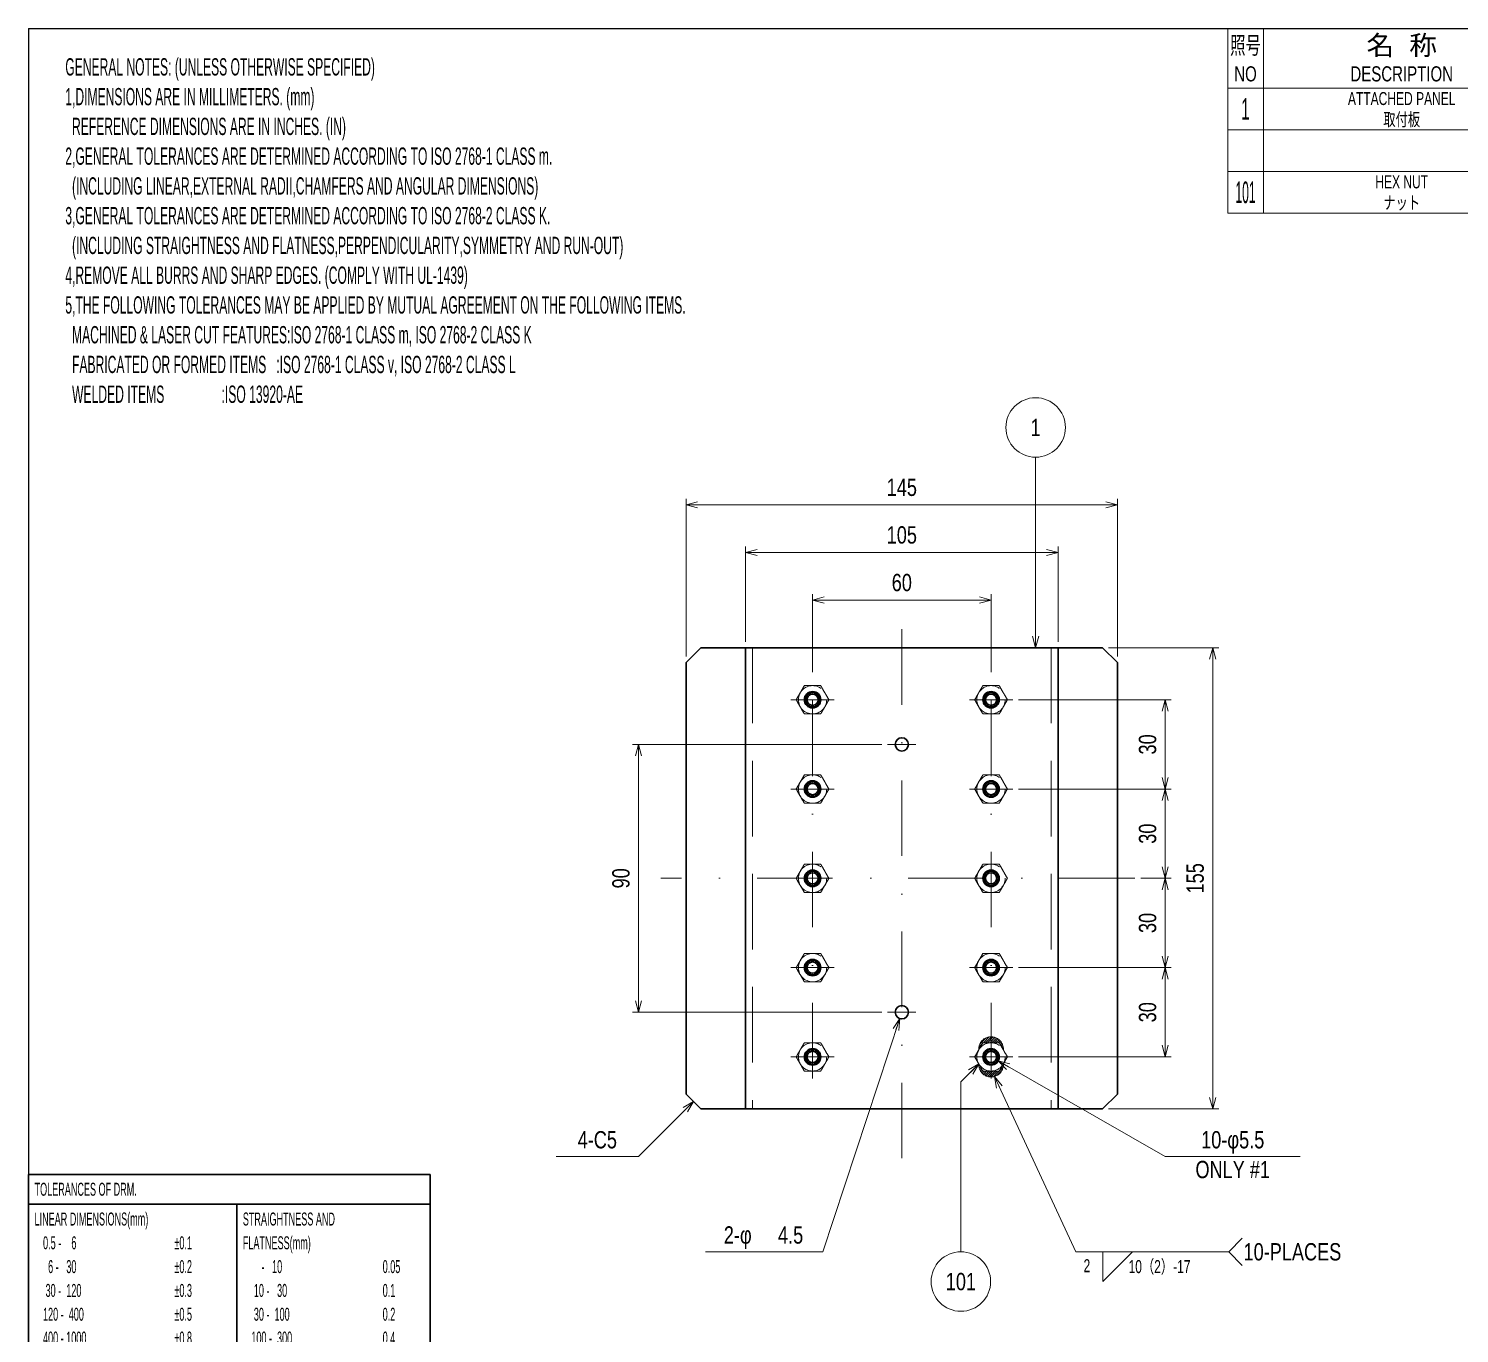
# Model space of a CAD drawing. Header units: millimetres. Extents: x 7 to 413, y -84 to 287.
# Drawn here: x 33 to 273.4, y 67.5 to 286.8 of the extents above; entities that cross this region are included whole.
import ezdxf
from ezdxf.enums import TextEntityAlignment as Align

# ---------------------------------------------------------------- set-up
doc = ezdxf.new("R2010")
doc.units = ezdxf.units.MM
for name, pattern in [('DASHDOT', [25.3, 12.7, -6.3, 0, -6.3]), ('DASHED', [19, 12.7, -6.3]), ('DIVIDE', [31.6, 12.7, -6.3, 0, -6.3, 0, -6.3])]:
    doc.linetypes.add(name, pattern=pattern)
for name, color, linetype in [('GR1_02', 7, 'Continuous'), ('GR1_03', 7, 'Continuous'), ('GR1_04', 7, 'Continuous'), ('GR1_15', 7, 'Continuous'), ('GR1_16', 7, 'Continuous'), ('図面枠D8M', 7, 'Continuous'), ('表題、部品表', 7, 'Continuous'), ('表題、部品表_02', 7, 'Continuous'), ('表題、部品表_03', 7, 'Continuous')]:
    doc.layers.add(name, color=color, linetype=linetype)
doc.styles.add('HG丸ｺﾞｼｯｸM-PRO', font='')
doc.styles.get('HG丸ｺﾞｼｯｸM-PRO').set_extended_font_data('HG丸ｺﾞｼｯｸM-PRO')
pattern_1 = [(45, (0, 0), (-0.1767767, 0.1767767), [])]

# ---------------------------------------------------------------- blocks, each defined once
blk = doc.blocks.new('BLKF023')
at = {"layer": '図面枠D8M', "color": 2, "linetype": 'Continuous', "lineweight": 25}
for q in [(413, 286.75), (33, 10.25)]:
    blk.add_line((33, 286.75), q, dxfattribs=at)
blk = doc.blocks.new('FXTIP_ARROW_S')
at = {"color": 0, "linetype": 'Continuous', "lineweight": -2}
for q in [(-1, 0), (-0.97, 0.26), (-0.97, -0.26)]:
    blk.add_line((0, 0), q, dxfattribs=at)
blk = doc.blocks.new('FXTIP_ARROW_E')
at = {"color": 0, "linetype": 'Continuous', "lineweight": -2}
for q in [(-1, 0), (-0.97, 0.26), (-0.97, -0.26)]:
    blk.add_line((0, 0), q, dxfattribs=at)
blk = doc.blocks.new('BLKF026')
at = {"layer": 'GR1_04', "color": 4, "linetype": 'DASHED', "lineweight": 13}
blk.add_circle((164.74, 113.99), 2.38, dxfattribs=at)
at = {"layer": 'GR1_04', "color": 3, "linetype": 'Continuous', "lineweight": 35}
for radius in [1.21, 0.949]:
    blk.add_circle((164.74, 113.99), radius, dxfattribs=at)
at = {"layer": 'GR1_04', "color": 4, "linetype": 'DASHED', "lineweight": 13}
for points, knots in [([(162.67, 115.18), (162.69, 115.21), (162.81, 115.42), (163.05, 115.82), (163.26, 116.19), (163.36, 116.37)], [0, 0, 0, 0, 0.070059, 0.530769, 1, 1, 1, 1]), ([(163.36, 116.37), (163.58, 116.37), (164.04, 116.37), (164.5, 116.37), (164.74, 116.37)], [0, 0, 0, 0, 0.495457, 1, 1, 1, 1]), ([(164.74, 116.37), (164.77, 116.37), (165.02, 116.37), (165.48, 116.37), (165.9, 116.37), (166.11, 116.37)], [0, 0, 0, 0, 0.070058, 0.530769, 1, 1, 1, 1]), ([(166.11, 116.37), (166.17, 116.27), (166.39, 115.88), (166.63, 115.48), (166.8, 115.18)], [0, 0, 0, 0, 0.257551, 1, 1, 1, 1]), ([(161.99, 113.99), (162.1, 114.18), (162.32, 114.57), (162.56, 114.98), (162.67, 115.18)], [0, 0, 0, 0, 0.495457, 1, 1, 1, 1]), ([(161.99, 113.99), (162.04, 113.89), (162.27, 113.5), (162.5, 113.1), (162.67, 112.8)], [0, 0, 0, 0, 0.25755, 1, 1, 1, 1]), ([(166.8, 115.18), (166.86, 115.07), (167.09, 114.67), (167.32, 114.28), (167.49, 113.99)], [0, 0, 0, 0, 0.268633, 1, 1, 1, 1]), ([(167.49, 113.99), (167.37, 113.8), (167.15, 113.41), (166.92, 113), (166.8, 112.8)], [0, 0, 0, 0, 0.495459, 1, 1, 1, 1]), ([(162.67, 112.8), (162.74, 112.69), (162.97, 112.29), (163.2, 111.89), (163.36, 111.61)], [0, 0, 0, 0, 0.268634, 1, 1, 1, 1]), ([(164.74, 111.61), (164.7, 111.61), (164.46, 111.61), (163.99, 111.61), (163.57, 111.61), (163.36, 111.61)], [0, 0, 0, 0, 0.0700611, 0.5307687, 1, 1, 1, 1]), ([(166.11, 111.61), (165.89, 111.61), (165.44, 111.61), (164.97, 111.61), (164.74, 111.61)], [0, 0, 0, 0, 0.4954592, 1, 1, 1, 1]), ([(166.8, 112.8), (166.78, 112.77), (166.66, 112.56), (166.43, 112.15), (166.22, 111.79), (166.11, 111.61)], [0, 0, 0, 0, 0.070061, 0.530769, 1, 1, 1, 1])]:
    blk.add_open_spline(points, degree=3, knots=knots, dxfattribs=at)
blk = doc.blocks.new('BLKF028')
at = {"layer": 'GR1_02', "color": 3, "linetype": 'Continuous', "lineweight": 35}
for p, q in [((143.49, 180.24), (145.99, 182.74)), ((145.99, 182.74), (213.49, 182.74)), ((153.49, 182.74), (153.49, 105.24)), ((205.99, 182.74), (205.99, 105.24)), ((213.49, 182.74), (215.99, 180.24)), ((143.49, 180.24), (143.49, 107.74)), ((215.99, 180.24), (215.99, 107.74)), ((145.99, 105.24), (143.49, 107.74)), ((213.49, 105.24), (215.99, 107.74)), ((145.99, 105.24), (213.49, 105.24))]:
    blk.add_line(p, q, dxfattribs=at)
at = {"layer": 'GR1_02', "color": 4, "linetype": 'DASHED', "lineweight": 13}
for p, q in [((154.64, 182.74), (154.64, 105.24)), ((204.84, 182.74), (204.84, 105.24))]:
    blk.add_line(p, q, dxfattribs=at)
blk = doc.blocks.new('BLKF027')
at = {"layer": 'GR1_02', "color": 3, "linetype": 'Continuous', "lineweight": 35}
for centre, radius in [((164.74, 173.99), 1.38), ((194.74, 173.99), 1.38), ((179.74, 166.49), 1.12), ((164.74, 158.99), 1.38), ((194.74, 158.99), 1.38), ((164.74, 143.99), 1.38), ((194.74, 143.99), 1.38), ((164.74, 128.99), 1.38), ((194.74, 128.99), 1.38), ((179.74, 121.49), 1.12), ((164.74, 113.99), 1.38), ((194.74, 113.99), 1.38)]:
    blk.add_circle(centre, radius, dxfattribs=at)
blk.add_blockref('BLKF028', (0, 0), dxfattribs=at)
blk = doc.blocks.new('BLKF029')
at = {"layer": 'GR1_04', "color": 4, "linetype": 'DASHED', "lineweight": 13}
blk.add_circle((164.74, 128.99), 2.38, dxfattribs=at)
at = {"layer": 'GR1_04', "color": 3, "linetype": 'Continuous', "lineweight": 35}
for radius in [1.21, 0.949]:
    blk.add_circle((164.74, 128.99), radius, dxfattribs=at)
at = {"layer": 'GR1_04', "color": 4, "linetype": 'DASHED', "lineweight": 13}
for points, knots in [([(161.99, 128.99), (162.1, 129.18), (162.32, 129.57), (162.56, 129.98), (162.67, 130.18)], [0, 0, 0, 0, 0.495457, 1, 1, 1, 1]), ([(162.67, 130.18), (162.69, 130.21), (162.81, 130.42), (163.05, 130.82), (163.26, 131.19), (163.36, 131.37)], [0, 0, 0, 0, 0.070059, 0.530769, 1, 1, 1, 1]), ([(163.36, 131.37), (163.58, 131.37), (164.04, 131.37), (164.5, 131.37), (164.74, 131.37)], [0, 0, 0, 0, 0.495457, 1, 1, 1, 1]), ([(164.74, 131.37), (164.77, 131.37), (165.02, 131.37), (165.48, 131.37), (165.9, 131.37), (166.11, 131.37)], [0, 0, 0, 0, 0.070058, 0.530769, 1, 1, 1, 1]), ([(166.11, 131.37), (166.17, 131.27), (166.39, 130.88), (166.63, 130.48), (166.8, 130.18)], [0, 0, 0, 0, 0.257551, 1, 1, 1, 1]), ([(166.8, 130.18), (166.86, 130.07), (167.09, 129.67), (167.32, 129.28), (167.49, 128.99)], [0, 0, 0, 0, 0.268633, 1, 1, 1, 1]), ([(161.99, 128.99), (162.04, 128.89), (162.27, 128.5), (162.5, 128.1), (162.67, 127.8)], [0, 0, 0, 0, 0.25755, 1, 1, 1, 1]), ([(162.67, 127.8), (162.74, 127.69), (162.97, 127.29), (163.2, 126.89), (163.36, 126.61)], [0, 0, 0, 0, 0.268634, 1, 1, 1, 1]), ([(166.8, 127.8), (166.78, 127.77), (166.66, 127.56), (166.43, 127.15), (166.22, 126.79), (166.11, 126.61)], [0, 0, 0, 0, 0.070061, 0.530769, 1, 1, 1, 1]), ([(167.49, 128.99), (167.37, 128.8), (167.15, 128.41), (166.92, 128), (166.8, 127.8)], [0, 0, 0, 0, 0.495459, 1, 1, 1, 1]), ([(164.74, 126.61), (164.7, 126.61), (164.46, 126.61), (163.99, 126.61), (163.57, 126.61), (163.36, 126.61)], [0, 0, 0, 0, 0.0700611, 0.5307687, 1, 1, 1, 1]), ([(166.11, 126.61), (165.89, 126.61), (165.44, 126.61), (164.97, 126.61), (164.74, 126.61)], [0, 0, 0, 0, 0.4954592, 1, 1, 1, 1])]:
    blk.add_open_spline(points, degree=3, knots=knots, dxfattribs=at)
blk = doc.blocks.new('BLKF030')
at = {"layer": 'GR1_04', "color": 4, "linetype": 'DASHED', "lineweight": 13}
blk.add_circle((164.74, 143.99), 2.38, dxfattribs=at)
at = {"layer": 'GR1_04', "color": 3, "linetype": 'Continuous', "lineweight": 35}
for radius in [1.21, 0.949]:
    blk.add_circle((164.74, 143.99), radius, dxfattribs=at)
at = {"layer": 'GR1_04', "color": 4, "linetype": 'DASHED', "lineweight": 13}
for points, knots in [([(161.99, 143.99), (162.1, 144.18), (162.32, 144.57), (162.56, 144.98), (162.67, 145.18)], [0, 0, 0, 0, 0.495457, 1, 1, 1, 1]), ([(162.67, 145.18), (162.69, 145.21), (162.81, 145.42), (163.05, 145.82), (163.26, 146.19), (163.36, 146.37)], [0, 0, 0, 0, 0.070059, 0.530769, 1, 1, 1, 1]), ([(163.36, 146.37), (163.58, 146.37), (164.04, 146.37), (164.5, 146.37), (164.74, 146.37)], [0, 0, 0, 0, 0.495457, 1, 1, 1, 1]), ([(164.74, 146.37), (164.77, 146.37), (165.02, 146.37), (165.48, 146.37), (165.9, 146.37), (166.11, 146.37)], [0, 0, 0, 0, 0.070058, 0.530769, 1, 1, 1, 1]), ([(166.11, 146.37), (166.17, 146.27), (166.39, 145.88), (166.63, 145.48), (166.8, 145.18)], [0, 0, 0, 0, 0.257551, 1, 1, 1, 1]), ([(166.8, 145.18), (166.86, 145.07), (167.09, 144.67), (167.32, 144.28), (167.49, 143.99)], [0, 0, 0, 0, 0.268633, 1, 1, 1, 1]), ([(161.99, 143.99), (162.04, 143.89), (162.27, 143.5), (162.5, 143.1), (162.67, 142.8)], [0, 0, 0, 0, 0.25755, 1, 1, 1, 1]), ([(162.67, 142.8), (162.74, 142.69), (162.97, 142.29), (163.2, 141.89), (163.36, 141.61)], [0, 0, 0, 0, 0.268634, 1, 1, 1, 1]), ([(166.8, 142.8), (166.78, 142.77), (166.66, 142.56), (166.43, 142.15), (166.22, 141.79), (166.11, 141.61)], [0, 0, 0, 0, 0.070061, 0.530769, 1, 1, 1, 1]), ([(167.49, 143.99), (167.37, 143.8), (167.15, 143.41), (166.92, 143), (166.8, 142.8)], [0, 0, 0, 0, 0.495459, 1, 1, 1, 1]), ([(164.74, 141.61), (164.7, 141.61), (164.46, 141.61), (163.99, 141.61), (163.57, 141.61), (163.36, 141.61)], [0, 0, 0, 0, 0.0700611, 0.5307687, 1, 1, 1, 1]), ([(166.11, 141.61), (165.89, 141.61), (165.44, 141.61), (164.97, 141.61), (164.74, 141.61)], [0, 0, 0, 0, 0.4954592, 1, 1, 1, 1])]:
    blk.add_open_spline(points, degree=3, knots=knots, dxfattribs=at)
blk = doc.blocks.new('BLKF031')
at = {"layer": 'GR1_04', "color": 4, "linetype": 'DASHED', "lineweight": 13}
blk.add_circle((164.74, 158.99), 2.38, dxfattribs=at)
at = {"layer": 'GR1_04', "color": 3, "linetype": 'Continuous', "lineweight": 35}
for radius in [1.21, 0.949]:
    blk.add_circle((164.74, 158.99), radius, dxfattribs=at)
at = {"layer": 'GR1_04', "color": 4, "linetype": 'DASHED', "lineweight": 13}
for points, knots in [([(162.67, 160.18), (162.69, 160.21), (162.81, 160.42), (163.05, 160.82), (163.26, 161.19), (163.36, 161.37)], [0, 0, 0, 0, 0.070059, 0.530769, 1, 1, 1, 1]), ([(163.36, 161.37), (163.58, 161.37), (164.04, 161.37), (164.5, 161.37), (164.74, 161.37)], [0, 0, 0, 0, 0.495457, 1, 1, 1, 1]), ([(164.74, 161.37), (164.77, 161.37), (165.02, 161.37), (165.48, 161.37), (165.9, 161.37), (166.11, 161.37)], [0, 0, 0, 0, 0.070058, 0.530769, 1, 1, 1, 1]), ([(166.11, 161.37), (166.17, 161.27), (166.39, 160.88), (166.63, 160.48), (166.8, 160.18)], [0, 0, 0, 0, 0.257551, 1, 1, 1, 1]), ([(161.99, 158.99), (162.1, 159.18), (162.32, 159.57), (162.56, 159.98), (162.67, 160.18)], [0, 0, 0, 0, 0.495457, 1, 1, 1, 1]), ([(161.99, 158.99), (162.04, 158.89), (162.27, 158.5), (162.5, 158.1), (162.67, 157.8)], [0, 0, 0, 0, 0.25755, 1, 1, 1, 1]), ([(166.8, 160.18), (166.86, 160.07), (167.09, 159.67), (167.32, 159.28), (167.49, 158.99)], [0, 0, 0, 0, 0.268633, 1, 1, 1, 1]), ([(167.49, 158.99), (167.37, 158.8), (167.15, 158.41), (166.92, 158), (166.8, 157.8)], [0, 0, 0, 0, 0.495459, 1, 1, 1, 1]), ([(162.67, 157.8), (162.74, 157.69), (162.97, 157.29), (163.2, 156.89), (163.36, 156.61)], [0, 0, 0, 0, 0.268634, 1, 1, 1, 1]), ([(164.74, 156.61), (164.7, 156.61), (164.46, 156.61), (163.99, 156.61), (163.57, 156.61), (163.36, 156.61)], [0, 0, 0, 0, 0.0700611, 0.5307687, 1, 1, 1, 1]), ([(166.11, 156.61), (165.89, 156.61), (165.44, 156.61), (164.97, 156.61), (164.74, 156.61)], [0, 0, 0, 0, 0.4954592, 1, 1, 1, 1]), ([(166.8, 157.8), (166.78, 157.77), (166.66, 157.56), (166.43, 157.15), (166.22, 156.79), (166.11, 156.61)], [0, 0, 0, 0, 0.070061, 0.530769, 1, 1, 1, 1])]:
    blk.add_open_spline(points, degree=3, knots=knots, dxfattribs=at)
blk = doc.blocks.new('BLKF032')
at = {"layer": 'GR1_04', "color": 4, "linetype": 'DASHED', "lineweight": 13}
blk.add_circle((164.74, 173.99), 2.38, dxfattribs=at)
at = {"layer": 'GR1_04', "color": 3, "linetype": 'Continuous', "lineweight": 35}
for radius in [1.21, 0.949]:
    blk.add_circle((164.74, 173.99), radius, dxfattribs=at)
at = {"layer": 'GR1_04', "color": 4, "linetype": 'DASHED', "lineweight": 13}
for points, knots in [([(162.67, 175.18), (162.69, 175.21), (162.81, 175.42), (163.05, 175.82), (163.26, 176.19), (163.36, 176.37)], [0, 0, 0, 0, 0.070059, 0.530769, 1, 1, 1, 1]), ([(163.36, 176.37), (163.58, 176.37), (164.04, 176.37), (164.5, 176.37), (164.74, 176.37)], [0, 0, 0, 0, 0.495457, 1, 1, 1, 1]), ([(164.74, 176.37), (164.77, 176.37), (165.02, 176.37), (165.48, 176.37), (165.9, 176.37), (166.11, 176.37)], [0, 0, 0, 0, 0.070058, 0.530769, 1, 1, 1, 1]), ([(166.11, 176.37), (166.17, 176.27), (166.39, 175.88), (166.63, 175.48), (166.8, 175.18)], [0, 0, 0, 0, 0.257551, 1, 1, 1, 1]), ([(161.99, 173.99), (162.1, 174.18), (162.32, 174.57), (162.56, 174.98), (162.67, 175.18)], [0, 0, 0, 0, 0.495457, 1, 1, 1, 1]), ([(161.99, 173.99), (162.04, 173.89), (162.27, 173.5), (162.5, 173.1), (162.67, 172.8)], [0, 0, 0, 0, 0.25755, 1, 1, 1, 1]), ([(166.8, 175.18), (166.86, 175.07), (167.09, 174.67), (167.32, 174.28), (167.49, 173.99)], [0, 0, 0, 0, 0.268633, 1, 1, 1, 1]), ([(167.49, 173.99), (167.37, 173.8), (167.15, 173.41), (166.92, 173), (166.8, 172.8)], [0, 0, 0, 0, 0.495459, 1, 1, 1, 1]), ([(162.67, 172.8), (162.74, 172.69), (162.97, 172.29), (163.2, 171.89), (163.36, 171.61)], [0, 0, 0, 0, 0.268634, 1, 1, 1, 1]), ([(164.74, 171.61), (164.7, 171.61), (164.46, 171.61), (163.99, 171.61), (163.57, 171.61), (163.36, 171.61)], [0, 0, 0, 0, 0.0700611, 0.5307687, 1, 1, 1, 1]), ([(166.11, 171.61), (165.89, 171.61), (165.44, 171.61), (164.97, 171.61), (164.74, 171.61)], [0, 0, 0, 0, 0.4954592, 1, 1, 1, 1]), ([(166.8, 172.8), (166.78, 172.77), (166.66, 172.56), (166.43, 172.15), (166.22, 171.79), (166.11, 171.61)], [0, 0, 0, 0, 0.070061, 0.530769, 1, 1, 1, 1])]:
    blk.add_open_spline(points, degree=3, knots=knots, dxfattribs=at)
blk = doc.blocks.new('BLKF033')
at = {"layer": 'GR1_04', "color": 4, "linetype": 'DASHED', "lineweight": 13}
blk.add_circle((194.74, 113.99), 2.38, dxfattribs=at)
at = {"layer": 'GR1_04', "color": 3, "linetype": 'Continuous', "lineweight": 35}
for radius in [1.21, 0.949]:
    blk.add_circle((194.74, 113.99), radius, dxfattribs=at)
at = {"layer": 'GR1_04', "color": 4, "linetype": 'DASHED', "lineweight": 13}
for points, knots in [([(192.67, 115.18), (192.69, 115.21), (192.81, 115.42), (193.05, 115.82), (193.26, 116.19), (193.36, 116.37)], [0, 0, 0, 0, 0.070059, 0.530769, 1, 1, 1, 1]), ([(193.36, 116.37), (193.58, 116.37), (194.04, 116.37), (194.5, 116.37), (194.74, 116.37)], [0, 0, 0, 0, 0.495457, 1, 1, 1, 1]), ([(194.74, 116.37), (194.77, 116.37), (195.02, 116.37), (195.48, 116.37), (195.9, 116.37), (196.11, 116.37)], [0, 0, 0, 0, 0.070058, 0.530769, 1, 1, 1, 1]), ([(196.11, 116.37), (196.17, 116.27), (196.39, 115.88), (196.63, 115.48), (196.8, 115.18)], [0, 0, 0, 0, 0.257551, 1, 1, 1, 1]), ([(191.99, 113.99), (192.1, 114.18), (192.32, 114.57), (192.56, 114.98), (192.67, 115.18)], [0, 0, 0, 0, 0.495457, 1, 1, 1, 1]), ([(191.99, 113.99), (192.04, 113.89), (192.27, 113.5), (192.5, 113.1), (192.67, 112.8)], [0, 0, 0, 0, 0.25755, 1, 1, 1, 1]), ([(196.8, 115.18), (196.86, 115.07), (197.09, 114.67), (197.32, 114.28), (197.49, 113.99)], [0, 0, 0, 0, 0.268633, 1, 1, 1, 1]), ([(197.49, 113.99), (197.37, 113.8), (197.15, 113.41), (196.92, 113), (196.8, 112.8)], [0, 0, 0, 0, 0.495459, 1, 1, 1, 1]), ([(192.67, 112.8), (192.74, 112.69), (192.97, 112.29), (193.2, 111.89), (193.36, 111.61)], [0, 0, 0, 0, 0.268634, 1, 1, 1, 1]), ([(194.74, 111.61), (194.7, 111.61), (194.46, 111.61), (193.99, 111.61), (193.57, 111.61), (193.36, 111.61)], [0, 0, 0, 0, 0.0700611, 0.5307687, 1, 1, 1, 1]), ([(196.11, 111.61), (195.89, 111.61), (195.44, 111.61), (194.97, 111.61), (194.74, 111.61)], [0, 0, 0, 0, 0.4954592, 1, 1, 1, 1]), ([(196.8, 112.8), (196.78, 112.77), (196.66, 112.56), (196.43, 112.15), (196.22, 111.79), (196.11, 111.61)], [0, 0, 0, 0, 0.070061, 0.530769, 1, 1, 1, 1])]:
    blk.add_open_spline(points, degree=3, knots=knots, dxfattribs=at)
blk = doc.blocks.new('BLKF034')
at = {"layer": 'GR1_04', "color": 4, "linetype": 'DASHED', "lineweight": 13}
blk.add_circle((194.74, 128.99), 2.38, dxfattribs=at)
at = {"layer": 'GR1_04', "color": 3, "linetype": 'Continuous', "lineweight": 35}
for radius in [1.21, 0.949]:
    blk.add_circle((194.74, 128.99), radius, dxfattribs=at)
at = {"layer": 'GR1_04', "color": 4, "linetype": 'DASHED', "lineweight": 13}
for points, knots in [([(191.99, 128.99), (192.1, 129.18), (192.32, 129.57), (192.56, 129.98), (192.67, 130.18)], [0, 0, 0, 0, 0.495457, 1, 1, 1, 1]), ([(192.67, 130.18), (192.69, 130.21), (192.81, 130.42), (193.05, 130.82), (193.26, 131.19), (193.36, 131.37)], [0, 0, 0, 0, 0.070059, 0.530769, 1, 1, 1, 1]), ([(193.36, 131.37), (193.58, 131.37), (194.04, 131.37), (194.5, 131.37), (194.74, 131.37)], [0, 0, 0, 0, 0.495457, 1, 1, 1, 1]), ([(194.74, 131.37), (194.77, 131.37), (195.02, 131.37), (195.48, 131.37), (195.9, 131.37), (196.11, 131.37)], [0, 0, 0, 0, 0.070058, 0.530769, 1, 1, 1, 1]), ([(196.11, 131.37), (196.17, 131.27), (196.39, 130.88), (196.63, 130.48), (196.8, 130.18)], [0, 0, 0, 0, 0.257551, 1, 1, 1, 1]), ([(196.8, 130.18), (196.86, 130.07), (197.09, 129.67), (197.32, 129.28), (197.49, 128.99)], [0, 0, 0, 0, 0.268633, 1, 1, 1, 1]), ([(191.99, 128.99), (192.04, 128.89), (192.27, 128.5), (192.5, 128.1), (192.67, 127.8)], [0, 0, 0, 0, 0.25755, 1, 1, 1, 1]), ([(192.67, 127.8), (192.74, 127.69), (192.97, 127.29), (193.2, 126.89), (193.36, 126.61)], [0, 0, 0, 0, 0.268634, 1, 1, 1, 1]), ([(196.8, 127.8), (196.78, 127.77), (196.66, 127.56), (196.43, 127.15), (196.22, 126.79), (196.11, 126.61)], [0, 0, 0, 0, 0.070061, 0.530769, 1, 1, 1, 1]), ([(197.49, 128.99), (197.37, 128.8), (197.15, 128.41), (196.92, 128), (196.8, 127.8)], [0, 0, 0, 0, 0.495459, 1, 1, 1, 1]), ([(194.74, 126.61), (194.7, 126.61), (194.46, 126.61), (193.99, 126.61), (193.57, 126.61), (193.36, 126.61)], [0, 0, 0, 0, 0.0700611, 0.5307687, 1, 1, 1, 1]), ([(196.11, 126.61), (195.89, 126.61), (195.44, 126.61), (194.97, 126.61), (194.74, 126.61)], [0, 0, 0, 0, 0.4954592, 1, 1, 1, 1])]:
    blk.add_open_spline(points, degree=3, knots=knots, dxfattribs=at)
blk = doc.blocks.new('BLKF035')
at = {"layer": 'GR1_04', "color": 4, "linetype": 'DASHED', "lineweight": 13}
blk.add_circle((194.74, 143.99), 2.38, dxfattribs=at)
at = {"layer": 'GR1_04', "color": 3, "linetype": 'Continuous', "lineweight": 35}
for radius in [1.21, 0.949]:
    blk.add_circle((194.74, 143.99), radius, dxfattribs=at)
at = {"layer": 'GR1_04', "color": 4, "linetype": 'DASHED', "lineweight": 13}
for points, knots in [([(191.99, 143.99), (192.1, 144.18), (192.32, 144.57), (192.56, 144.98), (192.67, 145.18)], [0, 0, 0, 0, 0.495457, 1, 1, 1, 1]), ([(192.67, 145.18), (192.69, 145.21), (192.81, 145.42), (193.05, 145.82), (193.26, 146.19), (193.36, 146.37)], [0, 0, 0, 0, 0.070059, 0.530769, 1, 1, 1, 1]), ([(193.36, 146.37), (193.58, 146.37), (194.04, 146.37), (194.5, 146.37), (194.74, 146.37)], [0, 0, 0, 0, 0.495457, 1, 1, 1, 1]), ([(194.74, 146.37), (194.77, 146.37), (195.02, 146.37), (195.48, 146.37), (195.9, 146.37), (196.11, 146.37)], [0, 0, 0, 0, 0.070058, 0.530769, 1, 1, 1, 1]), ([(196.11, 146.37), (196.17, 146.27), (196.39, 145.88), (196.63, 145.48), (196.8, 145.18)], [0, 0, 0, 0, 0.257551, 1, 1, 1, 1]), ([(196.8, 145.18), (196.86, 145.07), (197.09, 144.67), (197.32, 144.28), (197.49, 143.99)], [0, 0, 0, 0, 0.268633, 1, 1, 1, 1]), ([(191.99, 143.99), (192.04, 143.89), (192.27, 143.5), (192.5, 143.1), (192.67, 142.8)], [0, 0, 0, 0, 0.25755, 1, 1, 1, 1]), ([(192.67, 142.8), (192.74, 142.69), (192.97, 142.29), (193.2, 141.89), (193.36, 141.61)], [0, 0, 0, 0, 0.268634, 1, 1, 1, 1]), ([(196.8, 142.8), (196.78, 142.77), (196.66, 142.56), (196.43, 142.15), (196.22, 141.79), (196.11, 141.61)], [0, 0, 0, 0, 0.070061, 0.530769, 1, 1, 1, 1]), ([(197.49, 143.99), (197.37, 143.8), (197.15, 143.41), (196.92, 143), (196.8, 142.8)], [0, 0, 0, 0, 0.495459, 1, 1, 1, 1]), ([(194.74, 141.61), (194.7, 141.61), (194.46, 141.61), (193.99, 141.61), (193.57, 141.61), (193.36, 141.61)], [0, 0, 0, 0, 0.0700611, 0.5307687, 1, 1, 1, 1]), ([(196.11, 141.61), (195.89, 141.61), (195.44, 141.61), (194.97, 141.61), (194.74, 141.61)], [0, 0, 0, 0, 0.4954592, 1, 1, 1, 1])]:
    blk.add_open_spline(points, degree=3, knots=knots, dxfattribs=at)
blk = doc.blocks.new('BLKF036')
at = {"layer": 'GR1_04', "color": 4, "linetype": 'DASHED', "lineweight": 13}
blk.add_circle((194.74, 158.99), 2.38, dxfattribs=at)
at = {"layer": 'GR1_04', "color": 3, "linetype": 'Continuous', "lineweight": 35}
for radius in [1.21, 0.949]:
    blk.add_circle((194.74, 158.99), radius, dxfattribs=at)
at = {"layer": 'GR1_04', "color": 4, "linetype": 'DASHED', "lineweight": 13}
for points, knots in [([(192.67, 160.18), (192.69, 160.21), (192.81, 160.42), (193.05, 160.82), (193.26, 161.19), (193.36, 161.37)], [0, 0, 0, 0, 0.070059, 0.530769, 1, 1, 1, 1]), ([(193.36, 161.37), (193.58, 161.37), (194.04, 161.37), (194.5, 161.37), (194.74, 161.37)], [0, 0, 0, 0, 0.495457, 1, 1, 1, 1]), ([(194.74, 161.37), (194.77, 161.37), (195.02, 161.37), (195.48, 161.37), (195.9, 161.37), (196.11, 161.37)], [0, 0, 0, 0, 0.070058, 0.530769, 1, 1, 1, 1]), ([(196.11, 161.37), (196.17, 161.27), (196.39, 160.88), (196.63, 160.48), (196.8, 160.18)], [0, 0, 0, 0, 0.257551, 1, 1, 1, 1]), ([(191.99, 158.99), (192.1, 159.18), (192.32, 159.57), (192.56, 159.98), (192.67, 160.18)], [0, 0, 0, 0, 0.495457, 1, 1, 1, 1]), ([(191.99, 158.99), (192.04, 158.89), (192.27, 158.5), (192.5, 158.1), (192.67, 157.8)], [0, 0, 0, 0, 0.25755, 1, 1, 1, 1]), ([(196.8, 160.18), (196.86, 160.07), (197.09, 159.67), (197.32, 159.28), (197.49, 158.99)], [0, 0, 0, 0, 0.268633, 1, 1, 1, 1]), ([(197.49, 158.99), (197.37, 158.8), (197.15, 158.41), (196.92, 158), (196.8, 157.8)], [0, 0, 0, 0, 0.495459, 1, 1, 1, 1]), ([(192.67, 157.8), (192.74, 157.69), (192.97, 157.29), (193.2, 156.89), (193.36, 156.61)], [0, 0, 0, 0, 0.268634, 1, 1, 1, 1]), ([(194.74, 156.61), (194.7, 156.61), (194.46, 156.61), (193.99, 156.61), (193.57, 156.61), (193.36, 156.61)], [0, 0, 0, 0, 0.0700611, 0.5307687, 1, 1, 1, 1]), ([(196.11, 156.61), (195.89, 156.61), (195.44, 156.61), (194.97, 156.61), (194.74, 156.61)], [0, 0, 0, 0, 0.4954592, 1, 1, 1, 1]), ([(196.8, 157.8), (196.78, 157.77), (196.66, 157.56), (196.43, 157.15), (196.22, 156.79), (196.11, 156.61)], [0, 0, 0, 0, 0.070061, 0.530769, 1, 1, 1, 1])]:
    blk.add_open_spline(points, degree=3, knots=knots, dxfattribs=at)
blk = doc.blocks.new('BLKF037')
at = {"layer": 'GR1_04', "color": 4, "linetype": 'DASHED', "lineweight": 13}
blk.add_circle((194.74, 173.99), 2.38, dxfattribs=at)
at = {"layer": 'GR1_04', "color": 3, "linetype": 'Continuous', "lineweight": 35}
for radius in [1.21, 0.949]:
    blk.add_circle((194.74, 173.99), radius, dxfattribs=at)
at = {"layer": 'GR1_04', "color": 4, "linetype": 'DASHED', "lineweight": 13}
for points, knots in [([(192.67, 175.18), (192.69, 175.21), (192.81, 175.42), (193.05, 175.82), (193.26, 176.19), (193.36, 176.37)], [0, 0, 0, 0, 0.070059, 0.530769, 1, 1, 1, 1]), ([(193.36, 176.37), (193.58, 176.37), (194.04, 176.37), (194.5, 176.37), (194.74, 176.37)], [0, 0, 0, 0, 0.495457, 1, 1, 1, 1]), ([(194.74, 176.37), (194.77, 176.37), (195.02, 176.37), (195.48, 176.37), (195.9, 176.37), (196.11, 176.37)], [0, 0, 0, 0, 0.070058, 0.530769, 1, 1, 1, 1]), ([(196.11, 176.37), (196.17, 176.27), (196.39, 175.88), (196.63, 175.48), (196.8, 175.18)], [0, 0, 0, 0, 0.257551, 1, 1, 1, 1]), ([(191.99, 173.99), (192.1, 174.18), (192.32, 174.57), (192.56, 174.98), (192.67, 175.18)], [0, 0, 0, 0, 0.495457, 1, 1, 1, 1]), ([(191.99, 173.99), (192.04, 173.89), (192.27, 173.5), (192.5, 173.1), (192.67, 172.8)], [0, 0, 0, 0, 0.25755, 1, 1, 1, 1]), ([(196.8, 175.18), (196.86, 175.07), (197.09, 174.67), (197.32, 174.28), (197.49, 173.99)], [0, 0, 0, 0, 0.268633, 1, 1, 1, 1]), ([(197.49, 173.99), (197.37, 173.8), (197.15, 173.41), (196.92, 173), (196.8, 172.8)], [0, 0, 0, 0, 0.495459, 1, 1, 1, 1]), ([(192.67, 172.8), (192.74, 172.69), (192.97, 172.29), (193.2, 171.89), (193.36, 171.61)], [0, 0, 0, 0, 0.268634, 1, 1, 1, 1]), ([(194.74, 171.61), (194.7, 171.61), (194.46, 171.61), (193.99, 171.61), (193.57, 171.61), (193.36, 171.61)], [0, 0, 0, 0, 0.0700611, 0.5307687, 1, 1, 1, 1]), ([(196.11, 171.61), (195.89, 171.61), (195.44, 171.61), (194.97, 171.61), (194.74, 171.61)], [0, 0, 0, 0, 0.4954592, 1, 1, 1, 1]), ([(196.8, 172.8), (196.78, 172.77), (196.66, 172.56), (196.43, 172.15), (196.22, 171.79), (196.11, 171.61)], [0, 0, 0, 0, 0.070061, 0.530769, 1, 1, 1, 1])]:
    blk.add_open_spline(points, degree=3, knots=knots, dxfattribs=at)
blk = doc.blocks.new('BLKF045')
at = {"layer": '表題、部品表', "color": 4, "linetype": 'Continuous', "lineweight": 13}
for p, q in [((234.5, 286.75), (234.5, 276.75)), ((234.5, 286.75), (413, 286.75)), ((240.5, 286.75), (240.5, 276.75)), ((287, 286.75), (287, 276.75)), ((322, 286.75), (322, 276.75)), ((342, 286.75), (342, 276.75)), ((366, 286.75), (366, 276.75)), ((374, 286.75), (374, 276.75)), ((413, 286.75), (413, 276.75)), ((342, 281.75), (366, 281.75)), ((348, 280.75), (348, 281.75)), ((354, 281.75), (354, 280.75)), ((360, 281.75), (360, 280.75)), ((234.5, 276.75), (413, 276.75))]:
    blk.add_line(p, q, dxfattribs=at)
at = {"layer": '表題、部品表', "color": 3, "linetype": 'Continuous', "lineweight": 35, "style": 'HG丸ｺﾞｼｯｸM-PRO'}
for s, height, width, p in [('一組分所要数', 2.036, 0.966638, (354, 285.25)), ('照号', 2.909, 0.651535, (237.5, 283.95)), ('名  称', 3.273, 1.042426, (263.75, 283.95)), ('図面番号', 3.273, 1.127518, (304.5, 283.95)), ('材 料', 3.273, 1.042439, (332, 283.95)), ('質量', 2.909, 0.781842, (370, 284.25)), ('記  事', 3.273, 1.042426, (393.5, 283.95)), ('PCS./SET.', 1.309, 0.862935, (354.5, 282.75)), ('NO', 2.545, 0.740841, (237.5, 279.15)), ('DESCRIPTION', 2.5455, 0.741365, (263.75, 279.15)), ('DRG.NO.', 2.545, 0.741189, (304.5, 279.15)), ('MATERIAL', 2.545, 0.594756, (332, 279.15)), ('WEIGHT', 1.309, 0.635507, (370, 279.25)), ('REMARKS', 2.545, 0.742803, (393.5, 279.15))]:
    blk.add_text(s, height=height, dxfattribs=dict(at, width=width)).set_placement(p, align=Align.MIDDLE_CENTER)
blk = doc.blocks.new('BLKF044')
at = {"layer": '表題、部品表', "color": 3, "linetype": 'Continuous', "lineweight": 13}
blk.add_blockref('BLKF045', (0, 0), dxfattribs=at)
blk = doc.blocks.new('BLKF048')
at = {"layer": '図面枠D8M', "color": 3, "linetype": 'Continuous', "lineweight": 35}
for p, q in [((33, 94.25), (100.5, 94.25)), ((33, 94.25), (33, 10.25)), ((100.5, 10.25), (100.5, 94.25)), ((33, 89.25), (100.5, 89.25)), ((68, 10.25), (68, 89.25)), ((33, 56.25), (68, 56.25)), ((68, 56.25), (100.5, 56.25)), ((33, 35.25), (68, 35.25)), ((68, 35.25), (100.5, 35.25)), ((68, 18.25), (100.5, 18.25)), ((33, 10.25), (100.5, 10.25))]:
    blk.add_line(p, q, dxfattribs=at)
at = {"layer": '図面枠D8M', "color": 4, "linetype": 'Continuous', "lineweight": 13, "style": 'HG丸ｺﾞｼｯｸM-PRO'}
for s, height, width, p in [('TOLERANCES OF DRM.', 2.1818, 0.522208, (34, 91.75)), ('LINEAR DIMENSIONS(mm)', 2.1818, 0.521664, (34, 86.75)), ('STRAIGHTNESS AND', 2.1818, 0.521949, (69, 86.75)), (' 0.5 -    6', 2.1818, 0.524049, (35, 82.75)), ('±0.1', 2.182, 0.52198, (57.5, 82.75)), ('FLATNESS(mm)', 2.1818, 0.521994, (69, 82.75)), ('   6 -   30', 2.1818, 0.52397, (35, 78.75)), ('±0.2', 2.182, 0.52198, (57.5, 78.75)), ('     -   10', 2.1818, 0.524651, (70, 78.75)), ('0.05', 2.182, 0.52205, (92.5, 78.75)), ('  30 -  120', 2.1818, 0.522893, (35, 74.75)), ('±0.3', 2.182, 0.52198, (57.5, 74.75)), ('  10 -   30', 2.1818, 0.523391, (70, 74.75)), ('0.1', 2.182, 0.522424, (92.5, 74.75)), (' 120 -  400', 2.1818, 0.52246, (35, 70.75)), ('±0.5', 2.182, 0.52198, (57.5, 70.75)), ('  30 -  100', 2.1818, 0.522893, (70, 70.75)), ('0.2', 2.182, 0.522424, (92.5, 70.75)), (' 400 - 1000', 2.1818, 0.52208, (35, 66.75)), ('±0.8', 2.182, 0.52198, (57.5, 66.75)), (' 100 -  300', 2.1818, 0.52246, (70, 66.75)), ('0.4', 2.182, 0.522424, (92.5, 66.75)), ('1000 - 2000', 2.1818, 0.521744, (35, 62.75)), ('±1.2', 2.182, 0.52198, (57.5, 62.75)), (' 300 - 1000', 2.1818, 0.52208, (70, 62.75)), ('0.6', 2.182, 0.522424, (92.5, 62.75)), ('2000 - 4000', 2.1818, 0.521744, (35, 58.75)), ('±2', 2.182, 0.521216, (57.5, 58.75)), ('1000 - 3000', 2.1818, 0.521744, (70, 58.75)), ('0.8', 2.182, 0.522424, (92.5, 58.75)), ('EXTERNAL RADII AND', 2.1818, 0.522426, (34, 53.75)), ('PERPENDICULARITY(mm)', 2.1818, 0.521822, (69, 53.75)), ('CHAMFER DIMENSIONS(mm)', 2.1818, 0.521615, (34, 49.75)), ('     -  100', 2.1818, 0.52397, (70, 49.75)), ('0.4', 2.182, 0.522424, (92.5, 49.75)), (' 0.5 -  3.0', 2.1818, 0.523514, (35, 45.75)), ('±0.2', 2.182, 0.52198, (57.5, 45.75)), (' 100 -  300', 2.1818, 0.52246, (70, 45.75)), ('0.6', 2.182, 0.522424, (92.5, 45.75)), (' 3.0 -  6.0', 2.1818, 0.523514, (35, 41.75)), ('±0.5', 2.182, 0.52198, (57.5, 41.75)), (' 300 - 1000', 2.1818, 0.52208, (70, 41.75)), ('0.8', 2.182, 0.522424, (92.5, 41.75)), (' 6.0 -', 2.182, 0.523279, (35, 37.75)), ('±1', 2.182, 0.521216, (57.5, 37.75)), ('1000 - 3000', 2.1818, 0.521744, (70, 37.75)), ('1', 2.18, 0.521199, (92.5, 37.75)), ('ANGULAR DIMENSIONS(mm)', 2.1818, 0.521887, (34, 32.75)), ('SYMMETRY(mm)', 2.1818, 0.521222, (69, 32.75)), ('     -   10', 2.1818, 0.524651, (35, 28.75)), ('±1°', 2.182, 0.52122, (57.5, 28.75)), ('     -  300', 2.1818, 0.52397, (70, 28.75)), ('0.6', 2.182, 0.522424, (92.5, 28.75)), ('  10 -   50', 2.1818, 0.523391, (35, 24.75)), ("±0°30'", 2.182, 0.521679, (57.5, 24.75)), (' 300 - 1000', 2.1818, 0.52208, (70, 24.75)), ('0.8', 2.182, 0.522424, (92.5, 24.75)), ('  50 -  120', 2.1818, 0.522893, (35, 20.75)), ("±0°20'", 2.182, 0.521679, (57.5, 20.75)), ('1000 - 3000', 2.1818, 0.521744, (70, 20.75)), ('1', 2.18, 0.521199, (92.5, 20.75)), (' 120 -  400', 2.1818, 0.52246, (35, 16.75)), ("±0°10'", 2.182, 0.521679, (57.5, 16.75)), ('CIRCULAR RUN-OUT(mm)', 2.1818, 0.521639, (69, 15.75)), (' 400 -', 2.182, 0.52234, (35, 12.75)), ("±0°5'", 2.182, 0.521776, (57.5, 12.75)), ('0.2', 2.182, 0.522424, (92.5, 12.75))]:
    blk.add_text(s, height=height, dxfattribs=dict(at, width=width)).set_placement(p, align=Align.MIDDLE_LEFT)
blk = doc.blocks.new('BLKF052')
at = {"layer": '表題、部品表_02', "color": 4, "linetype": 'Continuous', "lineweight": 13}
for p, q in [((234.5, 276.75), (234.5, 269.75)), ((234.5, 276.75), (413, 276.75)), ((240.5, 276.75), (240.5, 269.75)), ((287, 276.75), (287, 269.75)), ((322, 276.75), (322, 269.75)), ((342, 276.75), (342, 269.75)), ((348, 276.75), (348, 269.75)), ((354, 276.75), (354, 269.75)), ((360, 269.75), (360, 276.75)), ((366, 276.75), (366, 269.75)), ((374, 276.75), (374, 269.75)), ((413, 276.75), (413, 269.75)), ((234.5, 269.75), (413, 269.75))]:
    blk.add_line(p, q, dxfattribs=at)
blk = doc.blocks.new('BLKF053')
at = {"layer": '表題、部品表_02', "color": 4, "linetype": 'Continuous', "lineweight": 13}
for p, q in [((234.5, 269.75), (234.5, 262.75)), ((234.5, 269.75), (413, 269.75)), ((240.5, 269.75), (240.5, 262.75)), ((287, 269.75), (287, 262.75)), ((322, 269.75), (322, 262.75)), ((342, 269.75), (342, 262.75)), ((348, 269.75), (348, 262.75)), ((354, 269.75), (354, 262.75)), ((360, 262.75), (360, 269.75)), ((366, 269.75), (366, 262.75)), ((374, 269.75), (374, 262.75)), ((413, 269.75), (413, 262.75)), ((234.5, 262.75), (413, 262.75))]:
    blk.add_line(p, q, dxfattribs=at)
blk = doc.blocks.new('BLKF054')
at = {"layer": '表題、部品表_02', "color": 4, "linetype": 'Continuous', "lineweight": 13}
for p, q in [((234.5, 262.75), (234.5, 255.75)), ((234.5, 262.75), (413, 262.75)), ((240.5, 262.75), (240.5, 255.75)), ((287, 262.75), (287, 255.75)), ((322, 262.75), (322, 255.75)), ((342, 262.75), (342, 255.75)), ((348, 262.75), (348, 255.75)), ((354, 262.75), (354, 255.75)), ((360, 255.75), (360, 262.75)), ((366, 262.75), (366, 255.75)), ((374, 262.75), (374, 255.75)), ((413, 262.75), (413, 255.75)), ((234.5, 255.75), (413, 255.75))]:
    blk.add_line(p, q, dxfattribs=at)

msp = doc.modelspace()

# ---------------------------------------------------------------- hatches: boundary and pattern name
at = {"layer": 'GR1_03', "linetype": 'DIVIDE', "lineweight": 13}
h = msp.add_hatch(dxfattribs=at)
h.set_pattern_fill('_USER', color=4, scale=0.25, angle=45, style=0, pattern_type=0)
h.set_pattern_definition(pattern_1)
edge = h.paths.add_edge_path(flags=0)
edge.add_arc((194.74, 115.3), 2.07, 356.4039, 543.3944)
edge.add_line((192.67, 115.18), (192.85, 115.48))
edge.add_line((192.85, 115.48), (193.02, 115.78))
edge.add_line((193.02, 115.78), (193.19, 116.08))
edge.add_line((193.19, 116.08), (193.36, 116.37))
edge.add_line((193.36, 116.37), (193.7, 116.37))
edge.add_line((193.7, 116.37), (193.87, 116.37))
edge.add_line((193.87, 116.37), (194.04, 116.37))
edge.add_line((194.04, 116.37), (194.39, 116.37))
edge.add_line((194.39, 116.37), (194.74, 116.37))
edge.add_line((194.74, 116.37), (195.09, 116.37))
edge.add_line((195.09, 116.37), (195.26, 116.37))
edge.add_line((195.26, 116.37), (195.43, 116.37))
edge.add_line((195.43, 116.37), (195.6, 116.37))
edge.add_line((195.6, 116.37), (195.77, 116.37))
edge.add_line((195.77, 116.37), (196.11, 116.37))
edge.add_line((196.11, 116.37), (196.28, 116.08))
edge.add_line((196.28, 116.08), (196.37, 115.93))
edge.add_line((196.37, 115.93), (196.45, 115.78))
edge.add_line((196.45, 115.78), (196.62, 115.48))
edge.add_line((196.62, 115.48), (196.8, 115.18))
edge.add_line((196.8, 115.18), (196.8, 115.17))
h = msp.add_hatch(dxfattribs=at)
h.set_pattern_fill('_USER', color=4, scale=0.25, angle=45, style=0, pattern_type=0)
h.set_pattern_definition(pattern_1)
edge = h.paths.add_edge_path(flags=0)
edge.add_arc((194.74, 112.68), 2.07, -183.3944, 3.5961, ccw=False)
edge.add_line((192.67, 112.8), (192.85, 112.5))
edge.add_line((192.85, 112.5), (193.02, 112.2))
edge.add_line((193.02, 112.2), (193.19, 111.9))
edge.add_line((193.19, 111.9), (193.36, 111.61))
edge.add_line((193.36, 111.61), (193.7, 111.61))
edge.add_line((193.7, 111.61), (193.87, 111.61))
edge.add_line((193.87, 111.61), (194.04, 111.61))
edge.add_line((194.04, 111.61), (194.39, 111.61))
edge.add_line((194.39, 111.61), (194.74, 111.61))
edge.add_line((194.74, 111.61), (195.09, 111.61))
edge.add_line((195.09, 111.61), (195.26, 111.61))
edge.add_line((195.26, 111.61), (195.43, 111.61))
edge.add_line((195.43, 111.61), (195.6, 111.61))
edge.add_line((195.6, 111.61), (195.77, 111.61))
edge.add_line((195.77, 111.61), (196.11, 111.61))
edge.add_line((196.11, 111.61), (196.28, 111.9))
edge.add_line((196.28, 111.9), (196.37, 112.05))
edge.add_line((196.37, 112.05), (196.45, 112.2))
edge.add_line((196.45, 112.2), (196.62, 112.5))
edge.add_line((196.62, 112.5), (196.8, 112.8))
edge.add_line((196.8, 112.8), (196.8, 112.81))

# ---------------------------------------------------------------- linework, layer by layer
at = {"layer": 'GR1_02', "color": 4, "linetype": 'DASHDOT', "lineweight": 13}
for p, q in [((179.74, 96.95), (179.74, 187.43)), ((164.74, 110.36), (164.74, 177.62)), ((194.74, 110.36), (194.74, 177.62)), ((168.37, 173.99), (161.11, 173.99)), ((198.37, 173.99), (191.11, 173.99)), ((182.11, 166.49), (177.36, 166.49)), ((168.37, 158.99), (161.11, 158.99)), ((198.37, 158.99), (191.11, 158.99)), ((218.91, 143.99), (139.24, 143.99)), ((168.37, 128.99), (161.11, 128.99)), ((198.37, 128.99), (191.11, 128.99)), ((182.11, 121.49), (177.36, 121.49)), ((168.37, 113.99), (161.11, 113.99)), ((198.37, 113.99), (191.11, 113.99))]:
    msp.add_line(p, q, dxfattribs=at)
at = {"layer": 'GR1_03', "color": 4, "linetype": 'DIVIDE', "lineweight": 13}
for centre, start, end in [((194.74, 115.3), 356.4031, 183.3944), ((194.74, 112.68), 176.6056, 3.5969)]:
    msp.add_arc(centre, 2.07, start, end, dxfattribs=at)
at = {"layer": 'GR1_15', "color": 4, "linetype": 'Continuous', "lineweight": 13}
for p, q in [((202.23, 182.74), (202.23, 214.74)), ((192.67, 112.8), (189.67, 109.79)), ((189.67, 109.79), (189.67, 81.24))]:
    msp.add_line(p, q, dxfattribs=at)
for centre in [(202.23, 219.74), (189.67, 76.24)]:
    msp.add_circle(centre, 5, dxfattribs=at)
at = {"layer": 'GR1_16', "color": 4, "linetype": 'Continuous', "lineweight": 13}
for p, q in [((143.49, 181.24), (143.49, 207.74)), ((215.99, 181.24), (215.99, 207.74)), ((143.49, 206.74), (215.99, 206.74)), ((153.49, 183.74), (153.49, 199.74)), ((205.99, 183.74), (205.99, 199.74)), ((153.49, 198.74), (205.99, 198.74)), ((164.74, 178.62), (164.74, 191.74)), ((164.74, 190.74), (194.74, 190.74)), ((194.74, 178.62), (194.74, 191.74)), ((214.49, 182.74), (232.99, 182.74)), ((231.99, 105.24), (231.99, 182.74)), ((199.37, 173.99), (224.99, 173.99)), ((223.99, 158.99), (223.99, 173.99)), ((176.36, 166.49), (134.49, 166.49)), ((135.49, 121.49), (135.49, 166.49)), ((199.37, 158.99), (224.99, 158.99)), ((223.99, 143.99), (223.99, 158.99)), ((219.91, 143.99), (224.99, 143.99)), ((223.99, 128.99), (223.99, 143.99)), ((199.37, 128.99), (224.99, 128.99)), ((223.99, 113.99), (223.99, 128.99)), ((176.36, 121.49), (134.49, 121.49)), ((179.38, 120.42), (166.49, 81.24)), ((195.93, 113.31), (223.99, 97.24)), ((199.37, 113.99), (224.99, 113.99)), ((195.31, 110.69), (208.99, 81.24)), ((144.74, 106.49), (135.49, 97.24)), ((214.49, 105.24), (232.99, 105.24)), ((135.49, 97.24), (121.65, 97.24)), ((223.99, 97.24), (246.71, 97.24)), ((236.96, 83.53), (234.67, 81.24)), ((166.49, 81.24), (146.73, 81.24)), ((208.99, 81.24), (234.67, 81.24)), ((213.51, 81.24), (213.51, 76.24)), ((213.51, 76.24), (218.51, 81.24)), ((236.96, 78.95), (234.67, 81.24))]:
    msp.add_line(p, q, dxfattribs=at)

# ---------------------------------------------------------------- block references
at = {"layer": 'GR1_02', "color": 3, "linetype": 'Continuous', "lineweight": 35}
msp.add_blockref('BLKF027', (0, 0), dxfattribs=at)
at = {"layer": 'GR1_04', "color": 4, "linetype": 'DASHED', "lineweight": 13}
for name in ['BLKF032', 'BLKF037', 'BLKF031', 'BLKF036', 'BLKF030', 'BLKF035', 'BLKF029', 'BLKF034', 'BLKF026', 'BLKF033']:
    msp.add_blockref(name, (0, 0), dxfattribs=at)
at = {"layer": 'GR1_15', "color": 4, "linetype": 'Continuous', "lineweight": 13, "xscale": 2, "yscale": 2}
for p, rotation in [((202.23, 182.74), 270), ((192.67, 112.8), 45)]:
    msp.add_blockref('FXTIP_ARROW_S', p, dxfattribs=dict(at, rotation=rotation))
at = {"layer": 'GR1_16', "color": 4, "linetype": 'Continuous', "lineweight": 13, "xscale": 2, "yscale": 2}
for name, p, rotation in [('FXTIP_ARROW_S', (143.49, 206.74), 180), ('FXTIP_ARROW_E', (215.99, 206.74), 360), ('FXTIP_ARROW_S', (153.49, 198.74), 180), ('FXTIP_ARROW_E', (205.99, 198.74), 360), ('FXTIP_ARROW_S', (164.74, 190.74), 180), ('FXTIP_ARROW_E', (194.74, 190.74), 360), ('FXTIP_ARROW_E', (231.99, 182.74), 90), ('FXTIP_ARROW_E', (223.99, 173.99), 90), ('FXTIP_ARROW_E', (135.49, 166.49), 90), ('FXTIP_ARROW_S', (223.99, 158.99), 270), ('FXTIP_ARROW_E', (223.99, 158.99), 90), ('FXTIP_ARROW_S', (223.99, 143.99), 270), ('FXTIP_ARROW_E', (223.99, 143.99), 90), ('FXTIP_ARROW_S', (223.99, 128.99), 270), ('FXTIP_ARROW_E', (223.99, 128.99), 90), ('FXTIP_ARROW_S', (135.49, 121.49), 270), ('FXTIP_ARROW_S', (179.38, 120.42), 71.77884040695521), ('FXTIP_ARROW_S', (223.99, 113.99), 270), ('FXTIP_ARROW_S', (195.93, 113.31), 150.2024087091763), ('FXTIP_ARROW_S', (195.31, 110.69), 114.903159782912), ('FXTIP_ARROW_S', (144.74, 106.49), 45), ('FXTIP_ARROW_S', (231.99, 105.24), 270)]:
    msp.add_blockref(name, p, dxfattribs=dict(at, rotation=rotation))
at = {"layer": '図面枠D8M', "color": 4, "linetype": 'Continuous', "lineweight": 35}
msp.add_blockref('BLKF023', (0, 0), dxfattribs=at)
at = {"layer": '図面枠D8M', "color": 4, "linetype": 'Continuous', "lineweight": 13}
msp.add_blockref('BLKF048', (0, 0), dxfattribs=at)
at = {"layer": '表題、部品表', "color": 3, "linetype": 'Continuous', "lineweight": 13}
msp.add_blockref('BLKF044', (0, 0), dxfattribs=at)
at = {"layer": '表題、部品表_02', "color": 4, "linetype": 'Continuous', "lineweight": 13}
for name in ['BLKF052', 'BLKF053', 'BLKF054']:
    msp.add_blockref(name, (0, 0), dxfattribs=at)

# ---------------------------------------------------------------- texts
at = {"layer": 'GR1_15', "color": 3, "linetype": 'Continuous', "lineweight": 35, "style": 'HG丸ｺﾞｼｯｸM-PRO', "width": 0.784542}
for s, height, p in [('1', 2.91, (202.23, 219.74)), ('101', 2.909, (189.67, 76.24))]:
    msp.add_text(s, height=height, rotation=0, dxfattribs=at).set_placement(p, align=Align.MIDDLE_CENTER)
at = {"layer": 'GR1_16', "color": 3, "linetype": 'Continuous', "lineweight": 35, "style": 'HG丸ｺﾞｼｯｸM-PRO', "width": 0.784542}
for s, rotation, p in [('145', 0, (179.74, 207.36)), ('105', 0, (179.74, 199.36)), ('60', 0, (179.74, 191.36)), ('30', 90, (223.36, 166.49)), ('30', 90, (223.36, 151.49)), ('90', 90, (134.86, 143.99)), ('155', 90, (231.36, 143.99)), ('30', 90, (223.36, 136.49)), ('30', 90, (223.36, 121.49))]:
    msp.add_text(s, height=2.909, rotation=rotation, dxfattribs=at).set_placement(p, align=Align.BOTTOM_CENTER)
at = {"layer": 'GR1_16', "color": 3, "linetype": 'Continuous', "lineweight": 35, "style": 'HG丸ｺﾞｼｯｸM-PRO'}
for s, width, p in [('4-C5', 0.783285, (128.57, 97.74)), ('10-φ5.5', 0.78372, (235.35, 97.74)), ('ONLY #1', 0.782739, (235.35, 92.74)), ('2-φ', 0.782604, (152.17, 81.74)), ('4.5', 0.784839, (161.05, 81.74))]:
    msp.add_text(s, height=2.909, dxfattribs=dict(at, width=width)).set_placement(p, align=Align.BOTTOM_CENTER)
at = {"layer": 'GR1_16', "color": 3, "linetype": 'Continuous', "lineweight": 35, "style": 'HG丸ｺﾞｼｯｸM-PRO', "width": 0.782951}
msp.add_text('10-PLACES', height=2.909, dxfattribs=at).set_placement((237.17, 81.24), align=Align.MIDDLE_LEFT)
at = {"layer": 'GR1_16', "color": 3, "linetype": 'Continuous', "lineweight": 35, "style": 'HG丸ｺﾞｼｯｸM-PRO'}
for s, height, width, p in [('2', 2.18, 0.691275, (210.29, 77.16)), ('10（2）-17', 2.182, 0.691627, (217.85, 77.01))]:
    msp.add_text(s, height=height, dxfattribs=dict(at, width=width)).set_placement(p, align=Align.BOTTOM_LEFT)
at = {"layer": '図面枠D8M', "color": 3, "linetype": 'Continuous', "lineweight": 35, "style": 'HG丸ｺﾞｼｯｸM-PRO'}
for s, width, p in [('GENERAL NOTES: (UNLESS OTHERWISE SPECIFIED)', 0.52211, (39.17, 281.78)), ('1,DIMENSIONS ARE IN MILLIMETERS. (mm)', 0.522052, (39.17, 276.78)), ('  REFERENCE DIMENSIONS ARE IN INCHES. (IN)', 0.522009, (39.17, 271.78)), ('2,GENERAL TOLERANCES ARE DETERMINED ACCORDING TO ISO 2768-1 CLASS m.', 0.522186, (39.17, 266.78)), ('  (INCLUDING LINEAR,EXTERNAL RADII,CHAMFERS AND ANGULAR DIMENSIONS)', 0.522355, (39.17, 261.78)), ('3,GENERAL TOLERANCES ARE DETERMINED ACCORDING TO ISO 2768-2 CLASS K.', 0.52223, (39.17, 256.78)), ('  (INCLUDING STRAIGHTNESS AND FLATNESS,PERPENDICULARITY,SYMMETRY AND RUN-OUT)', 0.522087, (39.17, 251.78)), ('4,REMOVE ALL BURRS AND SHARP EDGES. (COMPLY WITH UL-1439)', 0.52235, (39.17, 246.78)), ('5,THE FOLLOWING TOLERANCES MAY BE APPLIED BY MUTUAL AGREEMENT ON THE FOLLOWING ITEMS.', 0.522482, (39.17, 241.78)), ('  MACHINED & LASER CUT FEATURES:ISO 2768-1 CLASS m, ISO 2768-2 CLASS K', 0.522369, (39.17, 236.78)), ('  FABRICATED OR FORMED ITEMS   :ISO 2768-1 CLASS v, ISO 2768-2 CLASS L', 0.522509, (39.17, 231.78)), ('  WELDED ITEMS                 :ISO 13920-AE', 0.523476, (39.17, 226.78))]:
    msp.add_text(s, height=2.9091, dxfattribs=dict(at, width=width)).set_placement(p, align=Align.TOP_LEFT)
at = {"layer": '表題、部品表_03', "color": 3, "linetype": 'Continuous', "lineweight": 35, "style": 'HG丸ｺﾞｼｯｸM-PRO'}
for s, height, width, p in [('1', 3.64, 0.521199, (237.5, 273.25)), ('ATTACHED PANEL', 2.1818, 0.692606, (263.75, 275)), ('取付板', 2.182, 0.692256, (263.75, 271.5)), ('HEX NUT', 2.182, 0.692138, (263.75, 261)), ('101', 3.636, 0.416959, (237.5, 259.25)), ('ナット', 2.182, 0.692256, (263.75, 257.5))]:
    msp.add_text(s, height=height, dxfattribs=dict(at, width=width)).set_placement(p, align=Align.MIDDLE_CENTER)

doc.saveas('drawing.dxf')
